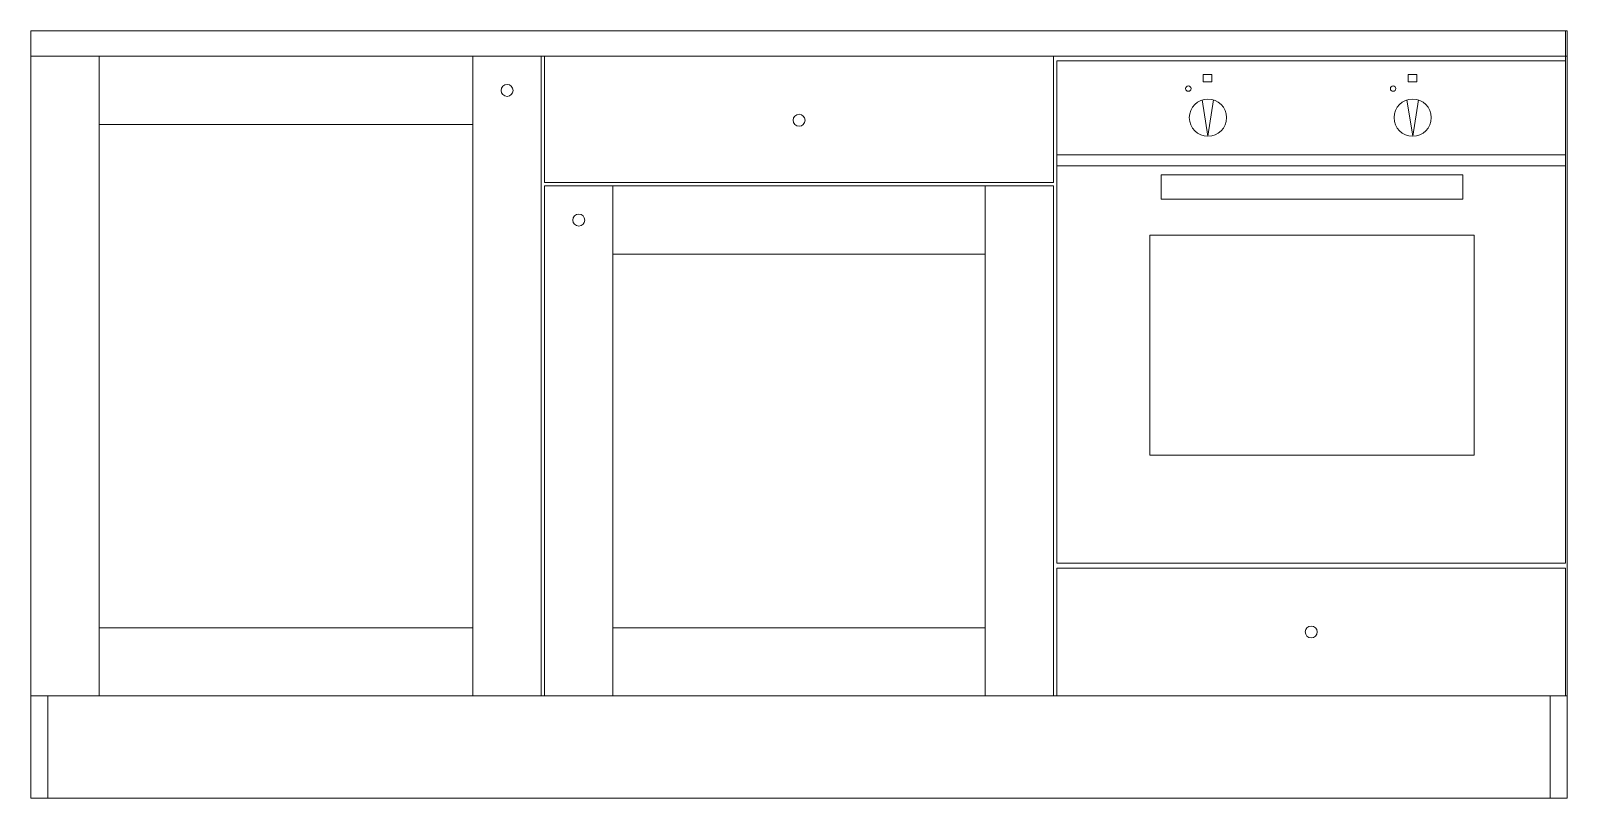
# Model space of a CAD drawing. Header units: metres. Extents: x -260 to 644, y -339 to 261.
# Drawn here: x 207 to 387, y -339.3 to -249.3 of the extents above; entities that cross this region are included whole.
import ezdxf

# ---------------------------------------------------------------- set-up
doc = ezdxf.new("R2010")
doc.units = ezdxf.units.M
doc.header["$MEASUREMENT"] = 0
doc.layers.add('A-SECT-PATT_Num_Penna__5_Num_Penna__5', color=5, linetype='Continuous', lineweight=18)
doc.layers.add('A-SECT-PATT_Num_Penna__6_Num_Penna__6', color=6, linetype='Continuous', lineweight=18)

msp = doc.modelspace()

# ---------------------------------------------------------------- linework, layer by layer
at = {"layer": 'A-SECT-PATT_Num_Penna__5_Num_Penna__5', "color": 5, "linetype": 'Continuous', "lineweight": 18}
for p, q in [((267.22, -327.31), (266.82, -327.31)), ((327.21, -327.31), (326.81, -327.31))]:
    msp.add_line(p, q, dxfattribs=at)
at = {"layer": 'A-SECT-PATT_Num_Penna__6_Num_Penna__6', "color": 6, "linetype": 'Continuous', "lineweight": 18}
for p, q in [((387.02, -249.31), (207.02, -249.31)), ((207.02, -249.31), (207.02, -327.31)), ((386.82, -249.31), (386.82, -311.76)), ((387.02, -249.31), (387.02, -327.31)), ((387.02, -252.31), (207.02, -252.31)), ((215.02, -252.31), (215.02, -327.31)), ((258.82, -252.31), (258.82, -327.31)), ((266.82, -252.31), (266.82, -327.31)), ((267.22, -252.31), (267.22, -267.11)), ((326.82, -252.31), (326.82, -267.11)), ((327.21, -252.86), (386.82, -252.86)), ((327.21, -252.86), (327.21, -265.16)), ((386.82, -252.86), (386.82, -311.76)), ((344.38, -254.46), (345.39, -254.46)), ((344.38, -255.32), (344.38, -254.46)), ((345.39, -255.32), (344.38, -255.32)), ((345.39, -254.46), (345.39, -255.32)), ((368.37, -254.46), (369.38, -254.46)), ((368.37, -255.32), (368.37, -254.46)), ((369.38, -255.32), (368.37, -255.32)), ((369.38, -254.46), (369.38, -255.32)), ((344.92, -261.68), (344.25, -257.43)), ((344.92, -261.68), (345.58, -257.43)), ((368.91, -261.68), (368.24, -257.43)), ((368.91, -261.68), (369.57, -257.43)), ((258.82, -260.31), (215.02, -260.31)), ((327.21, -263.86), (386.82, -263.86)), ((327.21, -265.16), (386.82, -265.16)), ((327.21, -265.16), (327.21, -311.76)), ((339.44, -266.22), (374.79, -266.22)), ((339.44, -269.07), (339.44, -266.22)), ((374.79, -266.22), (374.79, -269.07)), ((326.82, -267.11), (267.22, -267.11)), ((326.82, -267.51), (267.22, -267.51)), ((267.22, -267.51), (267.22, -327.31)), ((275.22, -267.51), (275.22, -327.31)), ((318.82, -267.51), (318.82, -327.31)), ((326.82, -267.51), (326.82, -327.31)), ((374.79, -269.07), (339.44, -269.07)), ((338.13, -273.27), (376.1, -273.27)), ((338.13, -299.09), (338.13, -273.27)), ((376.1, -273.27), (376.1, -299.09)), ((318.82, -275.51), (275.22, -275.51)), ((376.1, -299.09), (338.13, -299.09)), ((327.21, -311.76), (386.82, -311.76)), ((386.82, -312.31), (327.21, -312.31)), ((327.21, -312.31), (327.21, -327.31)), ((386.82, -312.31), (386.82, -327.31)), ((258.82, -319.31), (215.02, -319.31)), ((318.82, -319.31), (275.22, -319.31)), ((207.02, -327.31), (207.02, -339.31)), ((266.82, -327.31), (207.02, -327.31)), ((209.02, -327.31), (209.02, -339.31)), ((326.82, -327.31), (267.22, -327.31)), ((387.02, -327.31), (327.21, -327.31)), ((385.02, -327.31), (385.02, -339.31)), ((387.02, -327.31), (387.02, -339.31)), ((387.02, -339.31), (207.02, -339.31))]:
    msp.add_line(p, q, dxfattribs=at)
for centre, radius in [((262.82, -256.31), 0.7), ((342.63, -256.1), 0.318), ((344.92, -259.5), 2.18), ((366.62, -256.1), 0.318), ((368.91, -259.5), 2.18), ((297.02, -259.81), 0.7), ((271.22, -271.51), 0.7), ((357.02, -319.81), 0.7)]:
    msp.add_circle(centre, radius, dxfattribs=at)

doc.saveas('drawing.dxf')
